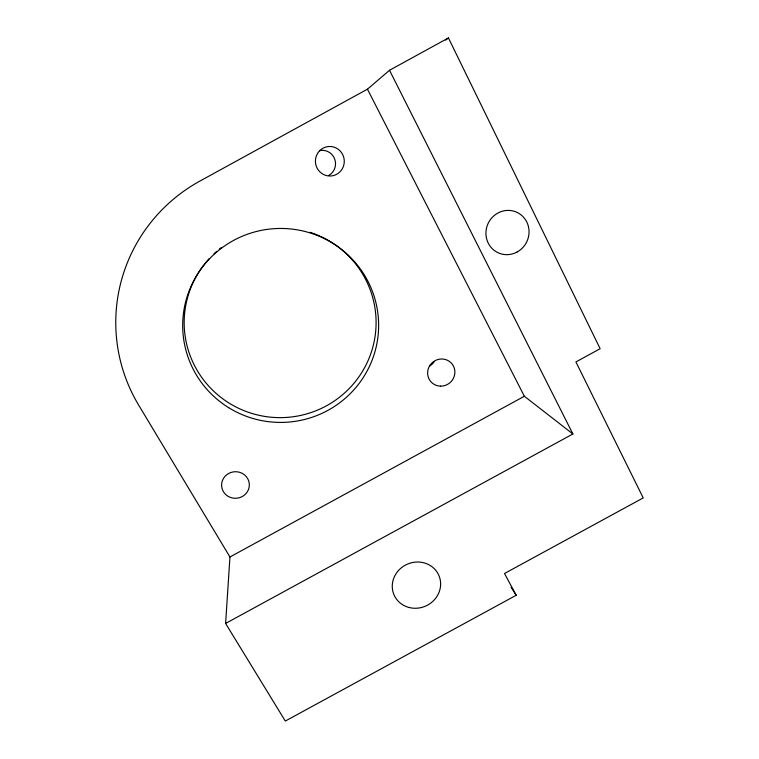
<?xml version="1.0" encoding="UTF-8"?>
<svg xmlns="http://www.w3.org/2000/svg" width="759" height="759" viewBox="0 0 759 759"><rect width="100%" height="100%" fill="white"/><g stroke="black" fill="none" stroke-linecap="round" stroke-linejoin="round"><path stroke-width="1.14" d="M225.603 623.452L229.949 556.992L138.736 405.24A163.356 161.733 -1.2 0 1 200.015 181.012L367.451 89.183L389.509 70.274L448.446 37.95L600.141 348.704L575.901 361.948L643.224 497.913L504.507 573.5L516.205 595.265L285.308 721.05L225.603 623.452L572.884 433.987L389.509 70.274M445.647 40.085L448.446 37.95M229.949 556.992L524.355 396.255L572.884 433.987M511.101 587.314L516.205 595.265M367.451 89.183L524.355 396.255M319.454 150.699A13.339 13.036 81.8 0 1 328.713 175.443M434.262 361.559A12.542 12.191 -42.3 0 1 429.537 365.999M320.877 236.542A95.966 95.036 -1 0 1 363.874 368.978A95.966 95.036 -1 0 1 227.387 402.014A95.966 95.036 -1 0 1 203.953 264.834M204.664 263.933A95.966 95.036 -1 0 1 209.171 258.658M214.047 253.724A95.966 95.036 -1 0 1 216.619 251.39M219.275 249.142A95.966 95.036 -1 0 1 221.097 247.7M310.137 232.32A95.966 95.036 -1 0 1 319.824 236.068M517.078 252.026A22.305 21.394 -64.3 0 0 519.431 213.706A22.305 21.394 -64.3 0 0 485.969 231.856A22.305 21.394 -64.3 0 0 517.078 252.026M409.073 607.494A24.44 22.865 -23.9 0 0 440.078 579.117A24.44 22.865 -23.9 0 0 400.173 568.814A24.44 22.865 -23.9 0 0 409.073 607.494M228.658 407.668A97.977 96.981 -2 0 0 378.57 328.856A97.977 96.981 -2 0 0 234.759 239.787A97.977 96.981 -2 0 0 228.658 407.668M317.537 153.46A14.782 14.43 83.4 0 0 329.463 176.012A14.782 14.43 83.4 0 0 342.537 154.276A14.782 14.43 83.4 0 0 317.537 153.46M440.571 386.141A13.833 13.377 -41.4 0 0 453.389 365.971A13.833 13.377 -41.4 0 0 429.803 365.572A13.833 13.377 -41.4 0 0 440.571 386.141M228.364 496.481A13.88 13.292 -5.1 0 0 249.332 485.086A13.88 13.292 -5.1 0 0 228.696 473.455A13.88 13.292 -5.1 0 0 228.364 496.481"/></g></svg>
